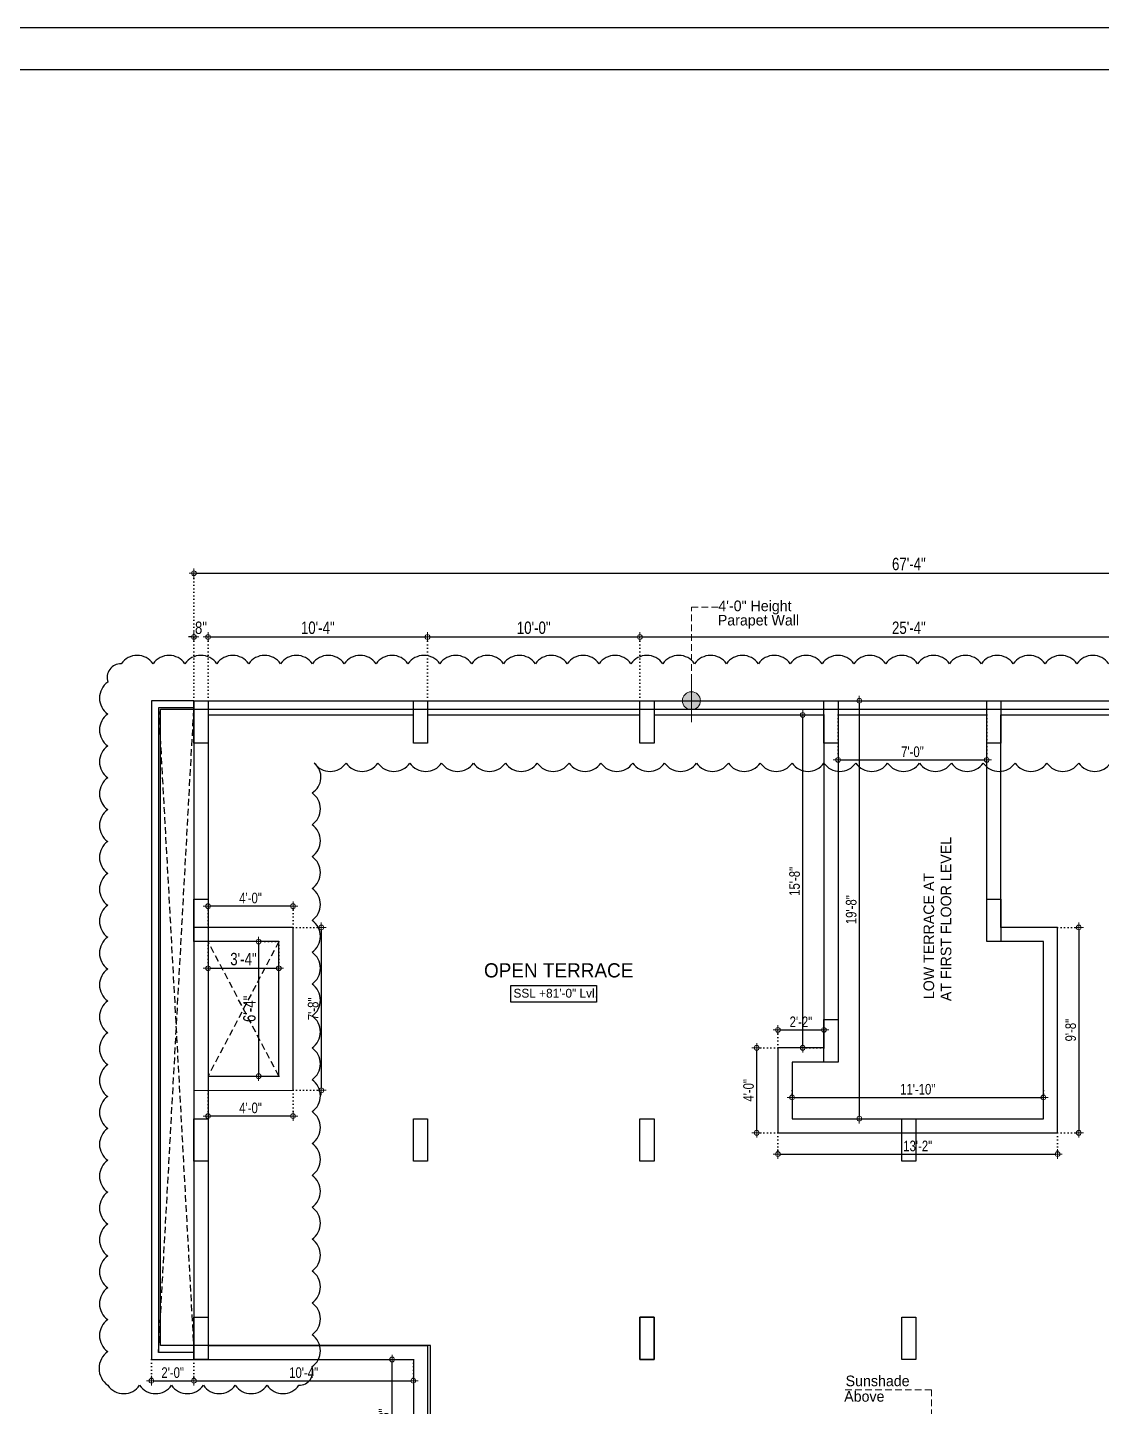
# Model space of a CAD drawing. Header units: inches. Extents: x 13 to 21264, y -72369 to -55.
# Drawn here: x 6580 to 7186, y -70974 to -70195 of the extents above; entities that cross this region are included whole.
import ezdxf

# ---------------------------------------------------------------- set-up
doc = ezdxf.new("R2010")
doc.units = ezdxf.units.IN
doc.header["$LTSCALE"] = 15
doc.header["$MEASUREMENT"] = 0
doc.header["$PDMODE"] = 34
for name, pattern in [('DOT2', [0.125, 0, -0.125]), ('HI', [0.375, 0.25, -0.125]), ('HIDDEN', [0.375, 0.25, -0.125])]:
    doc.linetypes.add(name, pattern=pattern)
doc.layers.get('0').update_dxf_attribs({"linetype": 'CONTINUOUS', "lineweight": 13})
doc.layers.get('DEFPOINTS').update_dxf_attribs({"linetype": 'CONTINUOUS', "lineweight": 13})
doc.layers.add('INNER DIM', color=30, linetype='CONTINUOUS', lineweight=13)
doc.styles.add('rob', font='')
doc.styles.add('RS', font='', dxfattribs={"width": 0.8})
doc.styles.get('rob').set_extended_font_data('Century Gothic')
doc.styles.get('RS').set_extended_font_data('Century Gothic')
doc.dimstyles.new('SECTION DIM', dxfattribs={"dimscale": 0.6, "dimtxt": 9, "dimasz": 2, "dimexe": 0, "dimexo": 0, "dimgap": 1, "dimtad": 1, "dimzin": 3, "dimdsep": 46, "dimlunit": 4, "dimtxsty": 'RS', "dimblk1": 'CUT', "dimblk2": 'CUT', "dimsah": 1, "dimcen": 0, "dimclrd": 251, "dimclre": 21, "dimclrt": 4, "dimadec": 0, "dimazin": 0, "dimtfac": 1, "dimtix": 1, "dimtofl": 0, "dimtmove": 2, "dimatfit": 3, "dimfxl": 0, "dimtolj": 1, "dimtzin": 3, "dimarcsym": 0})
doc.dimstyles.new('WORKING DIM-altura', dxfattribs={"dimscale": 0, "dimtxt": 6, "dimasz": 1.5, "dimexe": 0, "dimexo": 0, "dimgap": 2, "dimtad": 1, "dimzin": 3, "dimdsep": 46, "dimlunit": 4, "dimtxsty": 'RS', "dimblk1": 'CUT-15', "dimblk2": 'CUT-15', "dimsah": 1, "dimcen": 0, "dimclrd": 49, "dimclre": 109, "dimclrt": 41, "dimadec": 0, "dimazin": 0, "dimtfac": 0.75, "dimtix": 1, "dimtofl": 0, "dimtmove": 2, "dimatfit": 2, "dimldrblk": 'CUT-15', "dimfxl": 1, "dimtolj": 1, "dimtzin": 3, "dimlwd": -1, "dimlwe": -1, "dimarcsym": 0})

# ---------------------------------------------------------------- blocks, each defined once
blk = doc.blocks.new('CUT')
at = {"layer": 'INNER DIM', "color": 8}
blk.add_line((-1.8, 0), (1.8, 0), dxfattribs=at)
at = {"layer": 'INNER DIM', "color": 9}
blk.add_line((0, 1.8), (0, -1.8), dxfattribs=at)
blk.add_circle((0, 0), 0.9, dxfattribs=at)
blk = doc.blocks.new('*D1181')
at = {"color": 0, "lineweight": -2, "transparency": 16777216}
for p, q in [((6672.12, -70539.63), (6670.62, -70539.63)), ((6683.12, -70539.63), (6684.62, -70539.63))]:
    blk.add_line(p, q, dxfattribs=at)
at = {"color": 8, "linetype": 'DOT2', "lineweight": -2, "transparency": 16777216}
for p, q in [((6673.62, -70575.63), (6673.62, -70539.63)), ((6681.62, -70575.63), (6681.62, -70539.63))]:
    blk.add_line(p, q, dxfattribs=at)
at = {"layer": 'DEFPOINTS', "color": 0, "transparency": 16777216}
for p in [(6681.62, -70539.63), (6673.62, -70575.63, 0.01), (6681.62, -70575.63, 0.01)]:
    blk.add_point(p, dxfattribs=at)
at = {"color": 0, "lineweight": -2, "transparency": 16777216, "xscale": 1.5, "yscale": 1.5, "zscale": 1.5}
blk.add_blockref('CUT', (6673.62, -70539.63), dxfattribs=at)
at = {"color": 0, "lineweight": -2, "transparency": 16777216, "xscale": 1.5, "yscale": 1.5, "zscale": 1.5, "rotation": 180}
blk.add_blockref('CUT', (6681.62, -70539.63), dxfattribs=at)
at = {"color": 0, "lineweight": -2, "transparency": 16777216, "insert": (6677.62, -70534.46), "char_height": 7, "attachment_point": 5, "style": 'RS'}
blk.add_mtext('\\A1;8"', dxfattribs=at)
blk = doc.blocks.new('*D1182')
at = {"color": 8, "linetype": 'DOT2', "lineweight": -2, "transparency": 16777216}
for p, q in [((6681.62, -70575.63), (6681.62, -70539.63)), ((6805.62, -70575.63), (6805.62, -70539.63))]:
    blk.add_line(p, q, dxfattribs=at)
at = {"color": 0, "lineweight": -2, "transparency": 16777216}
blk.add_line((6683.12, -70539.63), (6804.12, -70539.63), dxfattribs=at)
at = {"layer": 'DEFPOINTS', "color": 0, "transparency": 16777216}
for p in [(6805.62, -70539.63), (6681.62, -70575.63, 0.01), (6805.62, -70575.63, 0.01)]:
    blk.add_point(p, dxfattribs=at)
at = {"color": 0, "lineweight": -2, "transparency": 16777216, "xscale": 1.5, "yscale": 1.5, "zscale": 1.5, "rotation": 180}
blk.add_blockref('CUT', (6681.62, -70539.63), dxfattribs=at)
at = {"color": 0, "lineweight": -2, "transparency": 16777216, "xscale": 1.5, "yscale": 1.5, "zscale": 1.5}
blk.add_blockref('CUT', (6805.62, -70539.63), dxfattribs=at)
at = {"color": 0, "lineweight": -2, "transparency": 16777216, "insert": (6743.62, -70534.46), "char_height": 7, "attachment_point": 5, "style": 'RS'}
blk.add_mtext('\\A1;10\'-4"', dxfattribs=at)
blk = doc.blocks.new('*D1183')
at = {"color": 8, "linetype": 'DOT2', "lineweight": -2, "transparency": 16777216}
for p, q in [((6805.62, -70575.63), (6805.62, -70539.63)), ((6925.62, -70575.63), (6925.62, -70539.63))]:
    blk.add_line(p, q, dxfattribs=at)
at = {"color": 0, "lineweight": -2, "transparency": 16777216}
blk.add_line((6807.12, -70539.63), (6924.12, -70539.63), dxfattribs=at)
at = {"layer": 'DEFPOINTS', "color": 0, "transparency": 16777216}
for p in [(6925.62, -70539.63), (6805.62, -70575.63, 0.01), (6925.62, -70575.63, 0.01)]:
    blk.add_point(p, dxfattribs=at)
at = {"color": 0, "lineweight": -2, "transparency": 16777216, "xscale": 1.5, "yscale": 1.5, "zscale": 1.5, "rotation": 180}
blk.add_blockref('CUT', (6805.62, -70539.63), dxfattribs=at)
at = {"color": 0, "lineweight": -2, "transparency": 16777216, "xscale": 1.5, "yscale": 1.5, "zscale": 1.5}
blk.add_blockref('CUT', (6925.62, -70539.63), dxfattribs=at)
at = {"color": 0, "lineweight": -2, "transparency": 16777216, "insert": (6865.62, -70534.46), "char_height": 7, "attachment_point": 5, "style": 'RS'}
blk.add_mtext('\\A1;10\'-0"', dxfattribs=at)
blk = doc.blocks.new('*D1184')
at = {"color": 8, "linetype": 'DOT2', "lineweight": -2, "transparency": 16777216}
for p, q in [((6925.62, -70575.63), (6925.62, -70539.63)), ((7229.62, -70575.49), (7229.62, -70539.63))]:
    blk.add_line(p, q, dxfattribs=at)
at = {"color": 0, "lineweight": -2, "transparency": 16777216}
blk.add_line((6927.12, -70539.63), (7228.12, -70539.63), dxfattribs=at)
at = {"layer": 'DEFPOINTS', "color": 0, "transparency": 16777216}
for p in [(7229.62, -70539.63), (6925.62, -70575.63, 0.01), (7229.62, -70575.49, 0.01)]:
    blk.add_point(p, dxfattribs=at)
at = {"color": 0, "lineweight": -2, "transparency": 16777216, "xscale": 1.5, "yscale": 1.5, "zscale": 1.5, "rotation": 180}
blk.add_blockref('CUT', (6925.62, -70539.63), dxfattribs=at)
at = {"color": 0, "lineweight": -2, "transparency": 16777216, "xscale": 1.5, "yscale": 1.5, "zscale": 1.5}
blk.add_blockref('CUT', (7229.62, -70539.63), dxfattribs=at)
at = {"color": 0, "lineweight": -2, "transparency": 16777216, "insert": (7077.62, -70534.46), "char_height": 7, "attachment_point": 5, "style": 'RS'}
blk.add_mtext('\\A1;25\'-4"', dxfattribs=at)
blk = doc.blocks.new('*D1188')
at = {"color": 8, "linetype": 'DOT2', "lineweight": -2, "transparency": 16777216}
for p, q in [((6673.62, -70575.63), (6673.62, -70503.63)), ((7481.62, -70575.63), (7481.62, -70503.63))]:
    blk.add_line(p, q, dxfattribs=at)
at = {"color": 0, "lineweight": -2, "transparency": 16777216}
blk.add_line((6675.12, -70503.63), (7480.12, -70503.63), dxfattribs=at)
at = {"layer": 'DEFPOINTS', "color": 0, "transparency": 16777216}
for p in [(7481.62, -70503.63), (6673.62, -70575.63, 0), (7481.62, -70575.63)]:
    blk.add_point(p, dxfattribs=at)
at = {"color": 0, "lineweight": -2, "transparency": 16777216, "xscale": 1.5, "yscale": 1.5, "zscale": 1.5, "rotation": 180}
blk.add_blockref('CUT', (6673.62, -70503.63), dxfattribs=at)
at = {"color": 0, "lineweight": -2, "transparency": 16777216, "xscale": 1.5, "yscale": 1.5, "zscale": 1.5}
blk.add_blockref('CUT', (7481.62, -70503.63), dxfattribs=at)
at = {"color": 0, "lineweight": -2, "transparency": 16777216, "insert": (7077.62, -70498.46), "char_height": 7, "attachment_point": 5, "style": 'RS'}
blk.add_mtext('\\A1;67\'-4"', dxfattribs=at)
blk = doc.blocks.new('*D1189')
at = {"color": 21, "linetype": 'DOT2', "lineweight": -2, "transparency": 16777216}
for p, q in [((7037.62, -70575.63), (7049.62, -70575.63)), ((7037.62, -70811.63), (7049.62, -70811.63))]:
    blk.add_line(p, q, dxfattribs=at)
at = {"color": 0, "lineweight": -2, "transparency": 16777216}
blk.add_line((7049.62, -70577.13), (7049.62, -70810.13), dxfattribs=at)
at = {"layer": 'DEFPOINTS', "color": 0, "transparency": 16777216}
for p in [(7037.62, -70575.63, 0.01), (7037.62, -70811.63, 0.01), (7049.62, -70811.63)]:
    blk.add_point(p, dxfattribs=at)
at = {"color": 0, "lineweight": -2, "transparency": 16777216, "xscale": 1.5, "yscale": 1.5, "zscale": 1.5}
for p, rotation in [((7049.62, -70575.63), 90), ((7049.62, -70811.63), 270)]:
    blk.add_blockref('CUT', p, dxfattribs=dict(at, rotation=rotation))
at = {"color": 0, "lineweight": -2, "transparency": 16777216, "insert": (7045.04, -70693.63), "char_height": 6, "attachment_point": 5, "rotation": 90, "style": 'RS'}
blk.add_mtext('\\A1;19\'-8"', dxfattribs=at)
blk = doc.blocks.new('*D1190')
at = {"color": 21, "linetype": 'DOT2', "lineweight": -2, "transparency": 16777216}
for p, q in [((7037.62, -70583.63), (7037.62, -70609.03)), ((7121.62, -70583.63), (7121.62, -70609.03))]:
    blk.add_line(p, q, dxfattribs=at)
at = {"color": 0, "lineweight": -2, "transparency": 16777216}
blk.add_line((7039.12, -70609.03), (7120.12, -70609.03), dxfattribs=at)
at = {"layer": 'DEFPOINTS', "color": 0, "transparency": 16777216}
for p in [(7037.62, -70583.63, 0.01), (7121.62, -70583.63, 0.01), (7121.62, -70609.03)]:
    blk.add_point(p, dxfattribs=at)
at = {"color": 0, "lineweight": -2, "transparency": 16777216, "xscale": 1.5, "yscale": 1.5, "zscale": 1.5, "rotation": 180}
blk.add_blockref('CUT', (7037.62, -70609.03), dxfattribs=at)
at = {"color": 0, "lineweight": -2, "transparency": 16777216, "xscale": 1.5, "yscale": 1.5, "zscale": 1.5}
blk.add_blockref('CUT', (7121.62, -70609.03), dxfattribs=at)
at = {"color": 0, "lineweight": -2, "transparency": 16777216, "insert": (7079.62, -70604.46), "char_height": 6, "attachment_point": 5, "style": 'RS'}
blk.add_mtext('\\A1;7\'-0"', dxfattribs=at)
blk = doc.blocks.new('*D1197')
at = {"color": 8, "linetype": 'DOT2', "lineweight": -2, "transparency": 16777216}
for p, q in [((6681.62, -70711.63), (6681.62, -70726.7)), ((6721.62, -70711.61), (6721.62, -70726.7))]:
    blk.add_line(p, q, dxfattribs=at)
at = {"color": 0, "lineweight": -2, "transparency": 16777216}
blk.add_line((6683.12, -70726.7), (6720.12, -70726.7), dxfattribs=at)
at = {"layer": 'DEFPOINTS', "color": 0, "transparency": 16777216}
for p in [(6681.62, -70711.63, 0.01), (6721.62, -70711.61, 0.01), (6721.62, -70726.7)]:
    blk.add_point(p, dxfattribs=at)
at = {"color": 0, "lineweight": -2, "transparency": 16777216, "xscale": 1.5, "yscale": 1.5, "zscale": 1.5, "rotation": 180}
blk.add_blockref('CUT', (6681.62, -70726.7), dxfattribs=at)
at = {"color": 0, "lineweight": -2, "transparency": 16777216, "xscale": 1.5, "yscale": 1.5, "zscale": 1.5}
blk.add_blockref('CUT', (6721.62, -70726.7), dxfattribs=at)
at = {"color": 0, "lineweight": -2, "transparency": 16777216, "insert": (6701.62, -70721.54), "char_height": 7, "attachment_point": 5, "style": 'RS'}
blk.add_mtext('\\A1;3\'-4"', dxfattribs=at)
blk = doc.blocks.new('*D1198')
at = {"color": 8, "linetype": 'DOT2', "lineweight": -2, "transparency": 16777216}
for p, q in [((6721.62, -70711.61), (6710.19, -70711.61)), ((6721.62, -70787.61), (6710.19, -70787.61))]:
    blk.add_line(p, q, dxfattribs=at)
at = {"color": 0, "lineweight": -2, "transparency": 16777216}
blk.add_line((6710.19, -70713.11), (6710.19, -70786.11), dxfattribs=at)
at = {"layer": 'DEFPOINTS', "color": 0, "transparency": 16777216}
for p in [(6721.62, -70711.61, 0.01), (6710.19, -70787.61), (6721.62, -70787.61, 0.01)]:
    blk.add_point(p, dxfattribs=at)
at = {"color": 0, "lineweight": -2, "transparency": 16777216, "xscale": 1.5, "yscale": 1.5, "zscale": 1.5}
for p, rotation in [((6710.19, -70711.61), 90), ((6710.19, -70787.61), 270)]:
    blk.add_blockref('CUT', p, dxfattribs=dict(at, rotation=rotation))
at = {"color": 0, "lineweight": -2, "transparency": 16777216, "insert": (6705.02, -70749.61), "char_height": 7, "attachment_point": 5, "rotation": 90, "style": 'RS'}
blk.add_mtext('\\A1;6\'-4"', dxfattribs=at)
blk = doc.blocks.new('*D1199')
at = {"color": 21, "linetype": 'DOT2', "lineweight": -2, "transparency": 16777216}
for p, q in [((7011.61, -70795.63), (7011.61, -70799.63)), ((7153.62, -70795.63), (7153.62, -70799.63))]:
    blk.add_line(p, q, dxfattribs=at)
at = {"color": 0, "lineweight": -2, "transparency": 16777216}
blk.add_line((7013.11, -70799.63), (7152.12, -70799.63), dxfattribs=at)
at = {"layer": 'DEFPOINTS', "color": 0, "transparency": 16777216}
for p in [(7011.61, -70795.63, 0.01), (7153.62, -70795.63, 0.01), (7153.62, -70799.63)]:
    blk.add_point(p, dxfattribs=at)
at = {"color": 0, "lineweight": -2, "transparency": 16777216, "xscale": 1.5, "yscale": 1.5, "zscale": 1.5, "rotation": 180}
blk.add_blockref('CUT', (7011.61, -70799.63), dxfattribs=at)
at = {"color": 0, "lineweight": -2, "transparency": 16777216, "xscale": 1.5, "yscale": 1.5, "zscale": 1.5}
blk.add_blockref('CUT', (7153.62, -70799.63), dxfattribs=at)
at = {"color": 0, "lineweight": -2, "transparency": 16777216, "insert": (7082.62, -70795.05), "char_height": 6, "attachment_point": 5, "style": 'RS'}
blk.add_mtext('\\A1;11\'-10"', dxfattribs=at)
blk = doc.blocks.new('*D1298')
at = {"color": 21, "linetype": 'DOT2', "lineweight": -2, "transparency": 16777216}
for p, q in [((7161.62, -70703.63), (7173.62, -70703.63)), ((7161.62, -70819.63), (7173.62, -70819.63))]:
    blk.add_line(p, q, dxfattribs=at)
at = {"color": 0, "lineweight": -2, "transparency": 16777216}
blk.add_line((7173.62, -70705.13), (7173.62, -70818.13), dxfattribs=at)
at = {"layer": 'DEFPOINTS', "color": 0, "transparency": 16777216}
for p in [(7161.62, -70703.63, 0.01), (7161.62, -70819.63, 0.01), (7173.62, -70819.63)]:
    blk.add_point(p, dxfattribs=at)
at = {"color": 0, "lineweight": -2, "transparency": 16777216, "xscale": 1.5, "yscale": 1.5, "zscale": 1.5}
for p, rotation in [((7173.62, -70703.63), 90), ((7173.62, -70819.63), 270)]:
    blk.add_blockref('CUT', p, dxfattribs=dict(at, rotation=rotation))
at = {"color": 0, "lineweight": -2, "transparency": 16777216, "insert": (7169.05, -70761.63), "char_height": 6, "attachment_point": 5, "rotation": 90, "style": 'RS'}
blk.add_mtext('\\A1;9\'-8"', dxfattribs=at)
blk = doc.blocks.new('*D1299')
at = {"color": 21, "linetype": 'DOT2', "lineweight": -2, "transparency": 16777216}
for p, q in [((7003.61, -70771.63), (6991.61, -70771.63)), ((7003.61, -70819.63), (6991.61, -70819.63))]:
    blk.add_line(p, q, dxfattribs=at)
at = {"color": 0, "lineweight": -2, "transparency": 16777216}
blk.add_line((6991.61, -70818.13), (6991.61, -70773.13), dxfattribs=at)
at = {"layer": 'DEFPOINTS', "color": 0, "transparency": 16777216}
for p in [(6991.61, -70771.63), (7003.61, -70771.63, 0.01), (7003.61, -70819.63, 0.01)]:
    blk.add_point(p, dxfattribs=at)
at = {"color": 0, "lineweight": -2, "transparency": 16777216, "xscale": 1.5, "yscale": 1.5, "zscale": 1.5}
for p, rotation in [((6991.61, -70771.63), 90), ((6991.61, -70819.63), 270)]:
    blk.add_blockref('CUT', p, dxfattribs=dict(at, rotation=rotation))
at = {"color": 0, "lineweight": -2, "transparency": 16777216, "insert": (6987.04, -70795.63), "char_height": 6, "attachment_point": 5, "rotation": 90, "style": 'RS'}
blk.add_mtext('\\A1;4\'-0"', dxfattribs=at)
blk = doc.blocks.new('*D1300')
at = {"color": 21, "linetype": 'DOT2', "lineweight": -2, "transparency": 16777216}
for p, q in [((7003.61, -70771.63), (7003.61, -70761.51)), ((7029.62, -70771.63), (7029.62, -70761.51))]:
    blk.add_line(p, q, dxfattribs=at)
at = {"color": 0, "lineweight": -2, "transparency": 16777216}
blk.add_line((7005.11, -70761.51), (7028.12, -70761.51), dxfattribs=at)
at = {"layer": 'DEFPOINTS', "color": 0, "transparency": 16777216}
for p in [(7029.62, -70761.51), (7003.61, -70771.63), (7029.62, -70771.63, 0.01)]:
    blk.add_point(p, dxfattribs=at)
at = {"color": 0, "lineweight": -2, "transparency": 16777216, "xscale": 1.5, "yscale": 1.5, "zscale": 1.5, "rotation": 180}
blk.add_blockref('CUT', (7003.61, -70761.51), dxfattribs=at)
at = {"color": 0, "lineweight": -2, "transparency": 16777216, "xscale": 1.5, "yscale": 1.5, "zscale": 1.5}
blk.add_blockref('CUT', (7029.62, -70761.51), dxfattribs=at)
at = {"color": 0, "lineweight": -2, "transparency": 16777216, "insert": (7016.62, -70756.94), "char_height": 6, "attachment_point": 5, "style": 'RS'}
blk.add_mtext('\\A1;2\'-2"', dxfattribs=at)
blk = doc.blocks.new('*D1301')
at = {"color": 21, "linetype": 'DOT2', "lineweight": -2, "transparency": 16777216}
for p, q in [((7029.62, -70583.63), (7017.62, -70583.63)), ((7029.62, -70771.63), (7017.62, -70771.63))]:
    blk.add_line(p, q, dxfattribs=at)
at = {"color": 0, "lineweight": -2, "transparency": 16777216}
blk.add_line((7017.62, -70770.13), (7017.62, -70585.13), dxfattribs=at)
at = {"layer": 'DEFPOINTS', "color": 0, "transparency": 16777216}
for p in [(7017.62, -70583.63), (7029.62, -70583.63, 0.01), (7029.62, -70771.63)]:
    blk.add_point(p, dxfattribs=at)
at = {"color": 0, "lineweight": -2, "transparency": 16777216, "xscale": 1.5, "yscale": 1.5, "zscale": 1.5}
for p, rotation in [((7017.62, -70583.63), 90), ((7017.62, -70771.63), 270)]:
    blk.add_blockref('CUT', p, dxfattribs=dict(at, rotation=rotation))
at = {"color": 0, "lineweight": -2, "transparency": 16777216, "insert": (7013.04, -70677.63), "char_height": 6, "attachment_point": 5, "rotation": 90, "style": 'RS'}
blk.add_mtext('\\A1;15\'-8"', dxfattribs=at)
blk = doc.blocks.new('*D1302')
at = {"color": 21, "linetype": 'DOT2', "lineweight": -2, "transparency": 16777216}
for p, q in [((7003.61, -70819.63), (7003.61, -70831.63)), ((7161.62, -70819.63), (7161.62, -70831.63))]:
    blk.add_line(p, q, dxfattribs=at)
at = {"color": 0, "lineweight": -2, "transparency": 16777216}
blk.add_line((7005.11, -70831.63), (7160.12, -70831.63), dxfattribs=at)
at = {"layer": 'DEFPOINTS', "color": 0, "transparency": 16777216}
for p in [(7003.61, -70819.63), (7161.62, -70819.63), (7161.62, -70831.63)]:
    blk.add_point(p, dxfattribs=at)
at = {"color": 0, "lineweight": -2, "transparency": 16777216, "xscale": 1.5, "yscale": 1.5, "zscale": 1.5, "rotation": 180}
blk.add_blockref('CUT', (7003.61, -70831.63), dxfattribs=at)
at = {"color": 0, "lineweight": -2, "transparency": 16777216, "xscale": 1.5, "yscale": 1.5, "zscale": 1.5}
blk.add_blockref('CUT', (7161.62, -70831.63), dxfattribs=at)
at = {"color": 0, "lineweight": -2, "transparency": 16777216, "insert": (7082.62, -70827.06), "char_height": 6, "attachment_point": 5, "style": 'RS'}
blk.add_mtext('\\A1;13\'-2"', dxfattribs=at)
blk = doc.blocks.new('*D1303')
at = {"color": 21, "linetype": 'DOT2', "lineweight": -2, "transparency": 16777216}
for p, q in [((6681.62, -70703.63), (6681.62, -70691.63)), ((6729.62, -70703.61), (6729.62, -70691.63))]:
    blk.add_line(p, q, dxfattribs=at)
at = {"color": 0, "lineweight": -2, "transparency": 16777216}
blk.add_line((6728.12, -70691.63), (6683.12, -70691.63), dxfattribs=at)
at = {"layer": 'DEFPOINTS', "color": 0, "transparency": 16777216}
for p in [(6681.62, -70691.63), (6681.62, -70703.63, 0.01), (6729.62, -70703.61, 0.01)]:
    blk.add_point(p, dxfattribs=at)
at = {"color": 0, "lineweight": -2, "transparency": 16777216, "xscale": 1.5, "yscale": 1.5, "zscale": 1.5, "rotation": 180}
blk.add_blockref('CUT', (6681.62, -70691.63), dxfattribs=at)
at = {"color": 0, "lineweight": -2, "transparency": 16777216, "xscale": 1.5, "yscale": 1.5, "zscale": 1.5}
blk.add_blockref('CUT', (6729.62, -70691.63), dxfattribs=at)
at = {"color": 0, "lineweight": -2, "transparency": 16777216, "insert": (6705.62, -70687.06), "char_height": 6, "attachment_point": 5, "style": 'RS'}
blk.add_mtext('\\A1;4\'-0"', dxfattribs=at)
blk = doc.blocks.new('*D1304')
at = {"color": 21, "linetype": 'DOT2', "lineweight": -2, "transparency": 16777216}
for p, q in [((6729.62, -70703.61), (6745.62, -70703.61)), ((6729.62, -70795.61), (6745.62, -70795.61))]:
    blk.add_line(p, q, dxfattribs=at)
at = {"color": 0, "lineweight": -2, "transparency": 16777216}
blk.add_line((6745.62, -70705.11), (6745.62, -70794.11), dxfattribs=at)
at = {"layer": 'DEFPOINTS', "color": 0, "transparency": 16777216}
for p in [(6729.62, -70703.61, -0.01), (6729.62, -70795.61, 0.01), (6745.62, -70795.61)]:
    blk.add_point(p, dxfattribs=at)
at = {"color": 0, "lineweight": -2, "transparency": 16777216, "xscale": 1.5, "yscale": 1.5, "zscale": 1.5}
for p, rotation in [((6745.62, -70703.61), 90), ((6745.62, -70795.61), 270)]:
    blk.add_blockref('CUT', p, dxfattribs=dict(at, rotation=rotation))
at = {"color": 0, "lineweight": -2, "transparency": 16777216, "insert": (6741.04, -70749.61), "char_height": 6, "attachment_point": 5, "rotation": 90, "style": 'RS'}
blk.add_mtext('\\A1;7\'-8"', dxfattribs=at)
blk = doc.blocks.new('*D1305')
at = {"color": 21, "linetype": 'DOT2', "lineweight": -2, "transparency": 16777216}
for p, q in [((6681.62, -70795.63), (6681.62, -70810.15)), ((6729.62, -70795.61), (6729.62, -70810.15))]:
    blk.add_line(p, q, dxfattribs=at)
at = {"color": 0, "lineweight": -2, "transparency": 16777216}
blk.add_line((6728.12, -70810.15), (6683.12, -70810.15), dxfattribs=at)
at = {"layer": 'DEFPOINTS', "color": 0, "transparency": 16777216}
for p in [(6681.62, -70795.63, 0.01), (6729.62, -70795.61, 0.01), (6681.62, -70810.15)]:
    blk.add_point(p, dxfattribs=at)
at = {"color": 0, "lineweight": -2, "transparency": 16777216, "xscale": 1.5, "yscale": 1.5, "zscale": 1.5, "rotation": 180}
blk.add_blockref('CUT', (6681.62, -70810.15), dxfattribs=at)
at = {"color": 0, "lineweight": -2, "transparency": 16777216, "xscale": 1.5, "yscale": 1.5, "zscale": 1.5}
blk.add_blockref('CUT', (6729.62, -70810.15), dxfattribs=at)
at = {"color": 0, "lineweight": -2, "transparency": 16777216, "insert": (6705.62, -70805.58), "char_height": 6, "attachment_point": 5, "style": 'RS'}
blk.add_mtext('\\A1;4\'-0"', dxfattribs=at)
blk = doc.blocks.new('*D1306')
at = {"color": 21, "linetype": 'DOT2', "lineweight": -2, "transparency": 16777216}
for p, q in [((6649.62, -70947.63), (6649.62, -70959.63)), ((6673.62, -70947.63), (6673.62, -70959.63))]:
    blk.add_line(p, q, dxfattribs=at)
at = {"color": 0, "lineweight": -2, "transparency": 16777216}
blk.add_line((6651.12, -70959.63), (6672.12, -70959.63), dxfattribs=at)
at = {"layer": 'DEFPOINTS', "color": 0, "transparency": 16777216}
for p in [(6649.62, -70947.63, 0.01), (6673.62, -70947.63, 0.01), (6673.62, -70959.63)]:
    blk.add_point(p, dxfattribs=at)
at = {"color": 0, "lineweight": -2, "transparency": 16777216, "xscale": 1.5, "yscale": 1.5, "zscale": 1.5, "rotation": 180}
blk.add_blockref('CUT', (6649.62, -70959.63), dxfattribs=at)
at = {"color": 0, "lineweight": -2, "transparency": 16777216, "xscale": 1.5, "yscale": 1.5, "zscale": 1.5}
blk.add_blockref('CUT', (6673.62, -70959.63), dxfattribs=at)
at = {"color": 0, "lineweight": -2, "transparency": 16777216, "insert": (6661.62, -70955.06), "char_height": 6, "attachment_point": 5, "style": 'RS'}
blk.add_mtext('\\A1;2\'-0"', dxfattribs=at)
blk = doc.blocks.new('*D1307')
at = {"color": 21, "linetype": 'DOT2', "lineweight": -2, "transparency": 16777216}
for p, q in [((6673.62, -70947.63), (6673.62, -70959.63)), ((6797.62, -70947.68), (6797.62, -70959.63))]:
    blk.add_line(p, q, dxfattribs=at)
at = {"color": 0, "lineweight": -2, "transparency": 16777216}
blk.add_line((6675.12, -70959.63), (6796.12, -70959.63), dxfattribs=at)
at = {"layer": 'DEFPOINTS', "color": 0, "transparency": 16777216}
for p in [(6673.62, -70947.63, 0.01), (6797.62, -70947.68, 0.01), (6797.62, -70959.63)]:
    blk.add_point(p, dxfattribs=at)
at = {"color": 0, "lineweight": -2, "transparency": 16777216, "xscale": 1.5, "yscale": 1.5, "zscale": 1.5, "rotation": 180}
blk.add_blockref('CUT', (6673.62, -70959.63), dxfattribs=at)
at = {"color": 0, "lineweight": -2, "transparency": 16777216, "xscale": 1.5, "yscale": 1.5, "zscale": 1.5}
blk.add_blockref('CUT', (6797.62, -70959.63), dxfattribs=at)
at = {"color": 0, "lineweight": -2, "transparency": 16777216, "insert": (6735.62, -70955.06), "char_height": 6, "attachment_point": 5, "style": 'RS'}
blk.add_mtext('\\A1;10\'-4"', dxfattribs=at)
blk = doc.blocks.new('*D1308')
at = {"color": 21, "linetype": 'DOT2', "lineweight": -2, "transparency": 16777216}
for p, q in [((6797.62, -70947.63), (6785.61, -70947.63)), ((6797.61, -71015.59), (6785.61, -71015.59))]:
    blk.add_line(p, q, dxfattribs=at)
at = {"color": 0, "lineweight": -2, "transparency": 16777216}
blk.add_line((6785.61, -71014.09), (6785.61, -70949.13), dxfattribs=at)
at = {"layer": 'DEFPOINTS', "color": 0, "transparency": 16777216}
for p in [(6785.61, -70947.63), (6797.62, -70947.63), (6797.61, -71015.59, 0.01)]:
    blk.add_point(p, dxfattribs=at)
at = {"color": 0, "lineweight": -2, "transparency": 16777216, "xscale": 1.5, "yscale": 1.5, "zscale": 1.5}
for p, rotation in [((6785.61, -70947.63), 90), ((6785.61, -71015.59), 270)]:
    blk.add_blockref('CUT', p, dxfattribs=dict(at, rotation=rotation))
at = {"color": 0, "lineweight": -2, "transparency": 16777216, "insert": (6781.04, -70981.61), "char_height": 6, "attachment_point": 5, "rotation": 90, "style": 'RS'}
blk.add_mtext('\\A1;5\'-8"', dxfattribs=at)
blk = doc.blocks.new('CUT-15')
h = blk.add_hatch(color=256)
h.dxf.hatch_style = 1
edge = h.paths.add_edge_path()
edge.add_arc((0, 0), 0.638, -180, 180)
for p, q in [((0, -1.509), (0, 1.509)), ((1.509, 0), (-1.509, 0))]:
    blk.add_line(p, q)
blk.add_circle((0, 0), 0.638)

msp = doc.modelspace()

# ---------------------------------------------------------------- linework, layer by layer
at = {"color": 0, "lineweight": -2, "ltscale": 3}
for p, q in [((6673.619, -70575.626, -0.009), (6649.618, -70575.626, -0.009)), ((6649.618, -70575.626, -0.009), (6649.618, -70947.634, -0.017)), ((6673.619, -70579.626, -0.009), (6653.618, -70579.626, -0.009)), ((6653.618, -70579.626, -0.009), (6653.618, -70943.757, -0.009)), ((6673.619, -70575.626, -0.009), (6925.616, -70575.625, -0.009)), ((6805.617, -70575.625, -0.009), (6805.615, -70593.642, -0.009)), ((6925.617, -70593.642, -0.009), (6925.617, -70575.625, -0.009)), ((6925.617, -70575.625, -0.009), (7121.616, -70575.625, -0.009)), ((7037.617, -70575.625, -0.009), (7037.617, -70779.626, -0.009)), ((7121.616, -70575.626, -0.009), (7481.618, -70575.625, -0.017)), ((7121.619, -70711.625, -0.009), (7121.616, -70575.626, -0.009)), ((6681.619, -70583.626, -0.009), (6797.617, -70583.626, -0.009)), ((6805.617, -70583.626, -0.009), (6925.616, -70583.625, -0.009)), ((6933.617, -70583.625, -0.009), (7029.616, -70583.623, -0.009)), ((7029.617, -70583.625, -0.009), (7029.617, -70771.626, -0.009)), ((7037.616, -70583.623, -0.009), (7121.616, -70583.62, -0.009)), ((7129.616, -70583.626, -0.009), (7221.619, -70583.626, -0.009)), ((7129.619, -70703.625, -0.009), (7129.616, -70583.626, -0.009)), ((7161.618, -70703.626, -0.009), (7129.619, -70703.625, -0.009)), ((7161.617, -70819.626, -0.009), (7161.618, -70703.626, -0.009)), ((7153.618, -70711.626, -0.009), (7121.619, -70711.625, -0.009)), ((7153.617, -70811.626, -0.009), (7153.618, -70711.626, -0.009)), ((7029.617, -70771.626, -0.009), (7003.615, -70771.626, -0.009)), ((7003.615, -70771.626, -0.009), (7003.615, -70819.626, -0.009)), ((7037.617, -70779.626, -0.009), (7011.615, -70779.626, -0.009)), ((7011.615, -70779.626, -0.009), (7011.615, -70811.626, -0.009)), ((7011.615, -70811.626, -0.009), (7153.617, -70811.626, -0.009)), ((7003.615, -70819.626, -0.009), (7161.617, -70819.626, -0.009)), ((6673.619, -70943.63, -0.015), (6653.618, -70943.63, -0.015)), ((6649.618, -70947.634, -0.017), (6673.619, -70947.634, -0.017))]:
    msp.add_line(p, q, dxfattribs=at)
for points in [[(4629.154, -70195.499), (8394.824, -70195.499), (8394.824, -72368.968), (4629.154, -72368.968)], [(4652.815, -70219.16), (8371.163, -70219.16), (8371.163, -72345.307), (4652.815, -72345.307)]]:
    msp.add_lwpolyline(points, close=True, dxfattribs=at)
for points in [[(7190.57, -70554.726, 0.5205671), (7172.57, -70554.726, 0.5205671), (7154.57, -70554.726, 0.5205671), (7136.57, -70554.726, 0.5205671), (7118.57, -70554.726, 0.5205671), (7100.57, -70554.726, 0.5205671), (7082.57, -70554.726, 0.5205671), (7064.57, -70554.726, 0.5205671), (7046.57, -70554.726, 0.5205671), (7028.57, -70554.726, 0.5205671), (7010.57, -70554.726, 0.5205671), (6992.57, -70554.726, 0.5205671), (6974.57, -70554.726, 0.5205671), (6956.57, -70554.726, 0.5205671), (6938.57, -70554.726, 0.5205671), (6920.57, -70554.726, 0.5205671), (6902.57, -70554.726, 0.5205671), (6884.57, -70554.726, 0.5205671), (6866.57, -70554.726, 0.5205671), (6848.57, -70554.726, 0.5205671), (6830.57, -70554.726, 0.5205671), (6812.57, -70554.726, 0.5205671), (6794.57, -70554.726, 0.5205671), (6776.57, -70554.726, 0.5205671), (6758.57, -70554.726, 0.5205671), (6740.57, -70554.726, 0.5205671), (6722.57, -70554.726, 0.5205671), (6704.57, -70554.726, 0.5205671), (6686.57, -70554.726, 0.5205671), (6668.57, -70554.726, 0.5205671), (6650.57, -70554.726, 0.5205671), (6632.57, -70554.726, 0.5205671), (6624.959, -70565.115, 0.5205671), (6624.959, -70583.115, 0.5205671), (6624.959, -70601.115, 0.5205671), (6624.959, -70619.115, 0.5205671), (6624.959, -70637.115, 0.5205671), (6624.959, -70655.115, 0.5205671), (6624.959, -70673.115, 0.5205671), (6624.959, -70691.115, 0.5205671), (6624.959, -70709.115, 0.5205671), (6624.959, -70727.115, 0.5205671), (6624.959, -70745.115, 0.5205671), (6624.959, -70763.115, 0.5205671), (6624.959, -70781.115, 0.5205671), (6624.959, -70799.115, 0.5205671), (6624.959, -70817.115, 0.5205671), (6624.959, -70835.115, 0.5205671), (6624.959, -70853.115, 0.5205671), (6624.959, -70871.115, 0.5205671), (6624.959, -70889.115, 0.5205671), (6624.959, -70907.115, 0.5205671), (6624.959, -70925.115, 0.5205671), (6624.959, -70943.115, 0.5205671), (6624.959, -70962.182, 0.5205671)], [(6624.959, -70962.182, 0.5205671), (6642.959, -70962.182, 0.5205671), (6660.959, -70962.182, 0.5205671), (6678.959, -70962.182, 0.5205671), (6696.959, -70962.182, 0.5205671), (6714.959, -70962.182, 0.5205671), (6732.959, -70962.182, 0.5205671), (6740.429, -70951.651, 0.5205671), (6740.429, -70933.651, 0.5205671), (6740.429, -70915.651, 0.5205671), (6740.429, -70897.651, 0.5205671), (6740.429, -70879.651, 0.5205671), (6740.429, -70861.651, 0.5205671), (6740.429, -70843.651, 0.5205671), (6740.429, -70825.651, 0.5205671), (6740.429, -70807.651, 0.5205671), (6740.429, -70789.651, 0.5205671), (6740.429, -70771.651, 0.5205671), (6740.429, -70753.651, 0.5205671), (6740.429, -70735.651, 0.5205671), (6740.429, -70717.651, 0.5205671), (6740.429, -70699.651, 0.5205671), (6740.429, -70681.651, 0.5205671), (6740.429, -70663.651, 0.5205671), (6740.429, -70645.651, 0.5205671), (6740.429, -70627.651, 0.5205671), (6741.617, -70610.84, 0.5205671), (6759.617, -70610.84, 0.5205671), (6777.617, -70610.84, 0.5205671), (6795.617, -70610.84, 0.5205671), (6813.617, -70610.84, 0.5205671), (6831.617, -70610.84, 0.5205671), (6849.617, -70610.84, 0.5205671), (6867.617, -70610.84, 0.5205671), (6885.617, -70610.84, 0.5205671), (6903.617, -70610.84, 0.5205671), (6921.617, -70610.84, 0.5205671), (6939.617, -70610.84, 0.5205671), (6957.617, -70610.84, 0.5205671), (6975.617, -70610.84, 0.5205671), (6993.617, -70610.84, 0.5205671), (7011.617, -70610.84, 0.5205671), (7029.617, -70610.84, 0.5205671), (7047.617, -70610.84, 0.5205671), (7065.617, -70610.84, 0.5205671), (7083.617, -70610.84, 0.5205671), (7101.617, -70610.84, 0.5205671), (7119.617, -70610.84, 0.5205671), (7137.617, -70610.84, 0.5205671), (7155.617, -70610.84, 0.5205671), (7173.617, -70610.84, 0.5205671), (7191.617, -70610.84, 0.5205671)]]:
    msp.add_lwpolyline(points, format="xyb", dxfattribs=at)
msp.add_lwpolyline([(4943.194, -72094.491), (4943.194, -71345.76), (7064.498, -71345.76), (7064.498, -71008.659), (6807.215, -71008.659), (6807.215, -70939.717), (6654.7, -70939.717), (6654.7, -70580.336), (7472.95, -70580.336), (7472.95, -70936.992), (7273.404, -70936.992), (7273.404, -71006.061), (7273.404, -71340.974), (7303.229, -71340.974), (7303.229, -71313.444), (7488.636, -71313.444), (7488.636, -72103.233), (4942.843, -72103.233), (4942.843, -72093.122), (4942.843, -72090.418), (4943.213, -72090.418)], dxfattribs=at)
at = {"color": 0, "linetype": 'HI', "lineweight": -2, "elevation": -0.009}
for points in [[(6653.618, -70943.757), (6673.619, -70579.626)], [(6653.618, -70579.626), (6673.619, -70943.63)], [(6721.623, -70711.613), (6681.619, -70787.626)], [(6721.623, -70787.606), (6681.619, -70711.633)]]:
    msp.add_lwpolyline(points, dxfattribs=at)
at = {"color": 0, "lineweight": -2, "ltscale": 3}
for points, elevation in [([(6673.619, -70575.625), (6681.619, -70575.625), (6681.619, -70599.625), (6673.619, -70599.625)], -0.009), ([(6797.617, -70575.625), (6805.617, -70575.625), (6805.617, -70599.625), (6797.617, -70599.625)], -0.009), ([(6925.616, -70575.625), (6933.616, -70575.625), (6933.616, -70599.625), (6925.616, -70599.625)], -0.009), ([(7029.616, -70575.626), (7037.616, -70575.626), (7037.616, -70599.626), (7029.616, -70599.626)], -0.009), ([(7121.616, -70575.625), (7129.616, -70575.625), (7129.616, -70599.625), (7121.616, -70599.625)], -0.009), ([(6673.619, -70687.633), (6681.619, -70687.633), (6681.619, -70711.633), (6673.619, -70711.633)], -0.009), ([(7121.619, -70687.625), (7129.619, -70687.625), (7129.619, -70711.625), (7121.619, -70711.625)], -0.009), ([(6673.619, -70795.626), (6729.623, -70795.606), (6729.623, -70703.613), (6673.619, -70703.633)], -0.009), ([(6681.619, -70787.626), (6721.623, -70787.606), (6721.623, -70711.613), (6681.619, -70711.633)], -0.009), ([(7029.616, -70755.625), (7037.616, -70755.625), (7037.616, -70779.625), (7029.616, -70779.625)], -0.009), ([(6673.619, -70811.626), (6681.619, -70811.626), (6681.619, -70835.626), (6673.619, -70835.626)], -0.017), ([(6797.617, -70811.626), (6805.617, -70811.626), (6805.617, -70835.626), (6797.617, -70835.626)], -0.009), ([(6925.618, -70811.625), (6933.618, -70811.625), (6933.618, -70835.625), (6925.618, -70835.625)], -0.009), ([(6925.618, -70811.625), (6933.618, -70811.625), (6933.618, -70835.625), (6925.618, -70835.625)], -0.009), ([(7073.617, -70811.625), (7081.617, -70811.625), (7081.617, -70835.625), (7073.617, -70835.625)], -0.009), ([(6673.619, -70923.634), (6681.619, -70923.634), (6681.619, -70947.634), (6673.619, -70947.634)], -0.009), ([(6925.616, -70923.633), (6933.616, -70923.633), (6933.616, -70947.633), (6925.616, -70947.633)], -0.017), ([(6925.616, -70947.633), (6933.616, -70947.633), (6933.616, -70923.633), (6925.616, -70923.633)], -0.017), ([(7073.617, -70923.634), (7081.617, -70923.634), (7081.617, -70947.634), (7073.617, -70947.634)], -0.009)]:
    msp.add_lwpolyline(points, close=True, dxfattribs=dict(at, elevation=elevation))
at = {"color": 0, "lineweight": -2, "ltscale": 3, "elevation": -0.017}
for points in [[(6673.619, -70575.626), (6673.619, -70947.634), (6797.616, -70947.634), (6797.615, -71015.633), (7065.602, -71015.635), (7065.602, -71042.635)], [(6681.619, -70575.626), (6681.619, -70939.634), (6805.616, -70939.634), (6805.615, -71007.633), (7073.602, -71007.635), (7073.602, -71042.635)]]:
    msp.add_lwpolyline(points, dxfattribs=at)
at = {"color": 0, "lineweight": -2, "elevation": -0.022}
msp.add_lwpolyline([(6852.626, -70736.344), (6901.1, -70736.344), (6901.1, -70745.743), (6852.626, -70745.743)], close=True, dxfattribs=at)

# ---------------------------------------------------------------- texts
at = {"color": 0, "lineweight": -2, "style": 'rob'}
for s, height, p in [('4\'-0" Height ', 6, (6969.945, -70525.058, -0.056)), ('Parapet Wall', 6, (6969.664, -70533.116, -0.056)), ('SSL +81\'-0" Lvl. ', 5, (6854.217, -70743.284, -0.022)), ('Sunshade', 6, (7041.878, -70962.684, -0.033)), ('Above', 6, (7041.067, -70971.443, -0.033))]:
    msp.add_text(s, height=height, dxfattribs=at).set_placement(p)
for s, height, rotation, p in [('AT FIRST FLOOR LEVEL', 6, 90, (7101.596, -70745.255, -0.009)), ('LOW TERRACE AT ', 6, 90, (7091.884, -70744.142, -0.009)), ('OPEN TERRACE', 8, 359.999901, (6837.531, -70731.86, -0.031))]:
    msp.add_text(s, height=height, rotation=rotation, dxfattribs=at).set_placement(p)

# ---------------------------------------------------------------- dimensions: what is measured, and where the dimension line sits
at = {"color": 0, "lineweight": -2}
for base, p1, p2, override, picture, middle in [((7481.618, -70503.626, 0.004), (6673.618, -70575.625, 0.004), (7481.618, -70575.625, 0.004), {"dimscale": 1, "dimtxt": 7, "dimasz": 1.5, "dimclrd": 0, "dimclre": 8, "dimclrt": 0, "dimfxl": 2}, '*D1188', (7077.618, -70498.459, 0.004)), ((6681.618, -70539.626, -0.009), (6673.618, -70575.625, 0.004), (6681.618, -70575.625, 0.004), {"dimscale": 1, "dimtxt": 7, "dimasz": 1.5, "dimclrd": 0, "dimclre": 8, "dimclrt": 0, "dimfxl": 2}, '*D1181', (6677.618, -70534.459, -0.009)), ((6805.617, -70539.626, -0.009), (6681.618, -70575.625, 0.004), (6805.617, -70575.625, 0.004), {"dimscale": 1, "dimtxt": 7, "dimasz": 1.5, "dimclrd": 0, "dimclre": 8, "dimclrt": 0, "dimfxl": 2}, '*D1182', (6743.618, -70534.459, -0.009)), ((6925.616, -70539.626, -0.009), (6805.617, -70575.625, 0.004), (6925.616, -70575.625, 0.004), {"dimscale": 1, "dimtxt": 7, "dimasz": 1.5, "dimclrd": 0, "dimclre": 8, "dimclrt": 0, "dimfxl": 2}, '*D1183', (6865.617, -70534.459, -0.009)), ((7229.619, -70539.626, -0.009), (6925.616, -70575.625, 0.004), (7229.619, -70575.493, 0.004), {"dimscale": 1, "dimtxt": 7, "dimasz": 1.5, "dimclrd": 0, "dimclre": 8, "dimclrt": 0, "dimfxl": 2}, '*D1184', (7077.617, -70534.459, -0.009)), ((7121.616, -70609.031, -0.009), (7037.616, -70583.625, 0.004), (7121.616, -70583.625, 0.004), {"dimscale": 1, "dimtxt": 6, "dimasz": 1.5, "dimclrd": 0, "dimclrt": 0, "dimfxl": 2}, '*D1190', (7079.616, -70604.459, -0.009)), ((6681.619, -70691.633, -0.009), (6729.623, -70703.613, -0.003), (6681.619, -70703.633, -0.004), {"dimscale": 1, "dimtxt": 6, "dimasz": 1.5, "dimclrd": 0, "dimclrt": 0, "dimfxl": 2}, '*D1303', (6705.621, -70687.061, -0.009)), ((6721.623, -70726.703, -0.009), (6681.619, -70711.634, 0.004), (6721.623, -70711.614, -0.003), {"dimscale": 1, "dimtxt": 7, "dimasz": 1.5, "dimclrd": 0, "dimclre": 8, "dimclrt": 0, "dimfxl": 2}, '*D1197', (6701.621, -70721.537, -0.009)), ((7029.616, -70761.512, -0.009), (7003.615, -70771.626, -0.009), (7029.616, -70771.626, 0.004), {"dimscale": 1, "dimtxt": 6, "dimasz": 1.5, "dimclrd": 0, "dimclrt": 0, "dimfxl": 2}, '*D1300', (7016.615, -70756.941, -0.009)), ((7153.616, -70799.626, -0.009), (7011.615, -70795.626, 0.004), (7153.616, -70795.627, 0.004), {"dimscale": 1, "dimtxt": 6, "dimasz": 1.5, "dimclrd": 0, "dimclrt": 0, "dimfxl": 2}, '*D1199', (7082.616, -70795.054, -0.009)), ((6681.619, -70810.15, -0.009), (6729.623, -70795.606, -0.003), (6681.619, -70795.626, -0.004), {"dimscale": 1, "dimtxt": 6, "dimasz": 1.5, "dimclrd": 0, "dimclrt": 0, "dimfxl": 2}, '*D1305', (6705.621, -70805.579, -0.009)), ((7161.617, -70831.627, -0.009), (7003.615, -70819.626, -0.009), (7161.617, -70819.626, -0.009), {"dimscale": 1, "dimtxt": 6, "dimasz": 1.5, "dimclrd": 0, "dimclrt": 0, "dimfxl": 2}, '*D1302', (7082.616, -70827.055, -0.009)), ((6673.619, -70959.634, -0.009), (6649.617, -70947.634, -0.004), (6673.619, -70947.634, -0.004), {"dimscale": 1, "dimtxt": 6, "dimasz": 1.5, "dimclrd": 0, "dimclrt": 0, "dimfxl": 2}, '*D1306', (6661.618, -70955.062, -0.009)), ((6797.615, -70959.634, -0.009), (6673.619, -70947.634, -0.004), (6797.615, -70947.68, -0.004), {"dimscale": 1, "dimtxt": 6, "dimasz": 1.5, "dimclrd": 0, "dimclrt": 0, "dimfxl": 2}, '*D1307', (6735.617, -70955.062, -0.009))]:
    dim = msp.add_linear_dim(base=base, p1=p1, p2=p2, dimstyle='SECTION DIM', override=override, dxfattribs=at)
    dim.commit()
    dim.dimension.update_dxf_attribs({"geometry": picture, "text_midpoint": middle})
for base, p1, p2, override, picture, middle in [((7049.616, -70811.626, -0.009), (7037.616, -70575.625, 0.004), (7037.616, -70811.626, 0.004), {"dimscale": 1, "dimtxt": 6, "dimasz": 1.5, "dimclrd": 0, "dimclrt": 0, "dimfxl": 2}, '*D1189', (7045.045, -70693.625, -0.009)), ((7017.616, -70583.625, -0.009), (7029.616, -70771.626, -0.009), (7029.616, -70583.625, 0.004), {"dimscale": 1, "dimtxt": 6, "dimasz": 1.5, "dimclrd": 0, "dimclrt": 0, "dimfxl": 2}, '*D1301', (7013.044, -70677.626, -0.009)), ((6745.616, -70795.606, -0.009), (6729.623, -70703.613, -0.016), (6729.623, -70795.606, -0.003), {"dimscale": 1, "dimtxt": 6, "dimasz": 1.5, "dimclrd": 0, "dimclrt": 0, "dimfxl": 2}, '*D1304', (6741.044, -70749.61, -0.009)), ((7173.617, -70819.626, -0.009), (7161.617, -70703.626, 0.004), (7161.617, -70819.626, 0.004), {"dimscale": 1, "dimtxt": 6, "dimasz": 1.5, "dimclrd": 0, "dimclrt": 0, "dimfxl": 2}, '*D1298', (7169.046, -70761.626, -0.009)), ((6710.187, -70787.606, -0.009), (6721.623, -70711.613, -0.003), (6721.623, -70787.606, -0.003), {"dimscale": 1, "dimtxt": 7, "dimasz": 1.5, "dimclrd": 0, "dimclre": 8, "dimclrt": 0, "dimfxl": 2}, '*D1198', (6705.02, -70749.61, -0.009)), ((6991.615, -70771.626, -0.009), (7003.615, -70819.626, 0.004), (7003.615, -70771.626, 0.004), {"dimscale": 1, "dimtxt": 6, "dimasz": 1.5, "dimclrd": 0, "dimclrt": 0, "dimfxl": 2}, '*D1299', (6987.043, -70795.626, -0.009)), ((6785.614, -70947.634, -0.017), (6797.614, -71015.587, -0.011), (6797.615, -70947.634, -0.017), {"dimscale": 1, "dimtxt": 6, "dimasz": 1.5, "dimclrd": 0, "dimclrt": 0, "dimfxl": 2}, '*D1308', (6781.043, -70981.61, -0.017))]:
    dim = msp.add_linear_dim(base=base, p1=p1, p2=p2, angle=90, dimstyle='SECTION DIM', override=override, dxfattribs=at)
    dim.commit()
    dim.dimension.update_dxf_attribs({"geometry": picture, "text_midpoint": middle})

# ---------------------------------------------------------------- leaders
at = {"color": 0, "linetype": 'HIDDEN', "lineweight": -2}
for points, override in [([(6954.765, -70575.625, -0.026), (6954.765, -70522.725, -0.026), (6970.063, -70522.725, -0.026)], {"dimscale": 1, "dimasz": 8, "dimtad": 0, "dimfxl": 0, "dimfxlon": 1, "dimarcsym": 2}), ([(7090.43, -71024.635, -0.009), (7090.43, -70964.736, -0.009), (7041.674, -70964.736, -0.009)], {"dimscale": 1, "dimasz": 6, "dimtad": 0, "dimfxl": 0, "dimfxlon": 1, "dimarcsym": 2})]:
    msp.add_leader(points, dimstyle='WORKING DIM-altura', override=override, dxfattribs=at)

doc.saveas('drawing.dxf')
